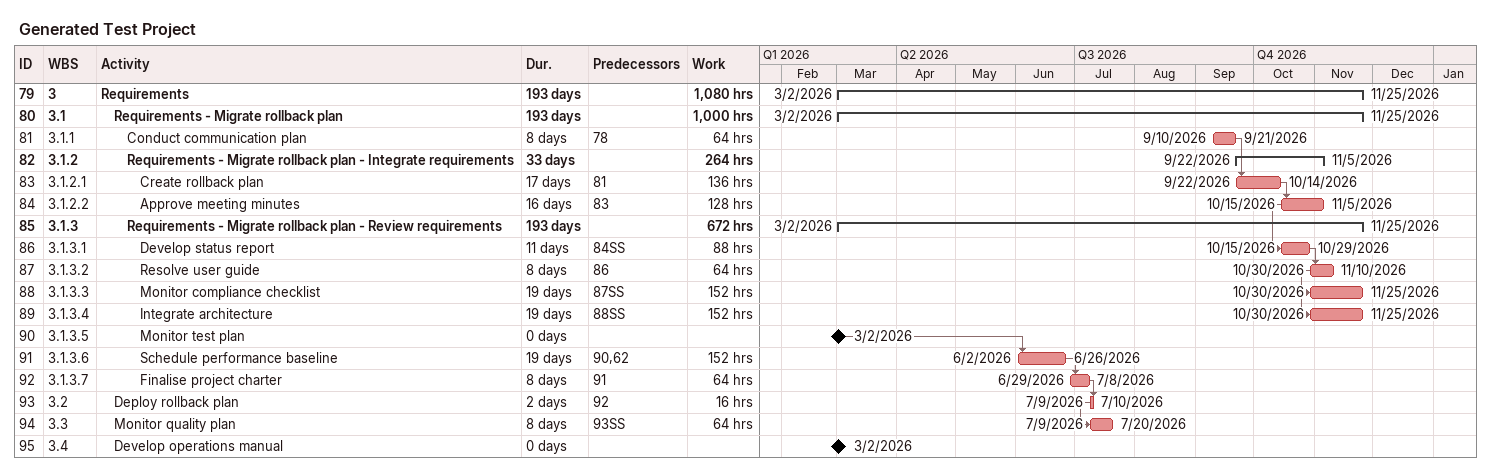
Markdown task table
Generated Test Project

| ID | WBS | Task | Duration | Start | Finish | Predecessors | Work (h) |
|---|---|---|---|---|---|---|---|
| 79 | 3 | **Requirements** | 193d | 2026-03-02 | 2026-11-25 |  | 1080 |
| 80 | 3.1 | **Requirements - Migrate rollback plan** | 193d | 2026-03-02 | 2026-11-25 |  | 1000 |
| 81 | 3.1.1 | Conduct communication plan | 8d | 2026-09-10 | 2026-09-21 | 78 | 64 |
| 82 | 3.1.2 | **Requirements - Migrate rollback plan - Integrate requirements** | 33d | 2026-09-22 | 2026-11-05 |  | 264 |
| 83 | 3.1.2.1 | Create rollback plan | 17d | 2026-09-22 | 2026-10-14 | 81 | 136 |
| 84 | 3.1.2.2 | Approve meeting minutes | 16d | 2026-10-15 | 2026-11-05 | 83 | 128 |
| 85 | 3.1.3 | **Requirements - Migrate rollback plan - Review requirements** | 193d | 2026-03-02 | 2026-11-25 |  | 672 |
| 86 | 3.1.3.1 | Develop status report | 11d | 2026-10-15 | 2026-10-29 | 84SS | 88 |
| 87 | 3.1.3.2 | Resolve user guide | 8d | 2026-10-30 | 2026-11-10 | 86 | 64 |
| 88 | 3.1.3.3 | Monitor compliance checklist | 19d | 2026-10-30 | 2026-11-25 | 87SS | 152 |
| 89 | 3.1.3.4 | Integrate architecture | 19d | 2026-10-30 | 2026-11-25 | 88SS | 152 |
| 90 | 3.1.3.5 | Monitor test plan | 0d | 2026-03-02 | 2026-03-02 |  |  |
| 91 | 3.1.3.6 | Schedule performance baseline | 19d | 2026-06-02 | 2026-06-26 | 90, 62 | 152 |
| 92 | 3.1.3.7 | Finalise project charter | 8d | 2026-06-29 | 2026-07-08 | 91 | 64 |
| 93 | 3.2 | Deploy rollback plan | 2d | 2026-07-09 | 2026-07-10 | 92 | 16 |
| 94 | 3.3 | Monitor quality plan | 8d | 2026-07-09 | 2026-07-20 | 93SS | 64 |
| 95 | 3.4 | Develop operations manual | 0d | 2026-03-02 | 2026-03-02 |  |  |
